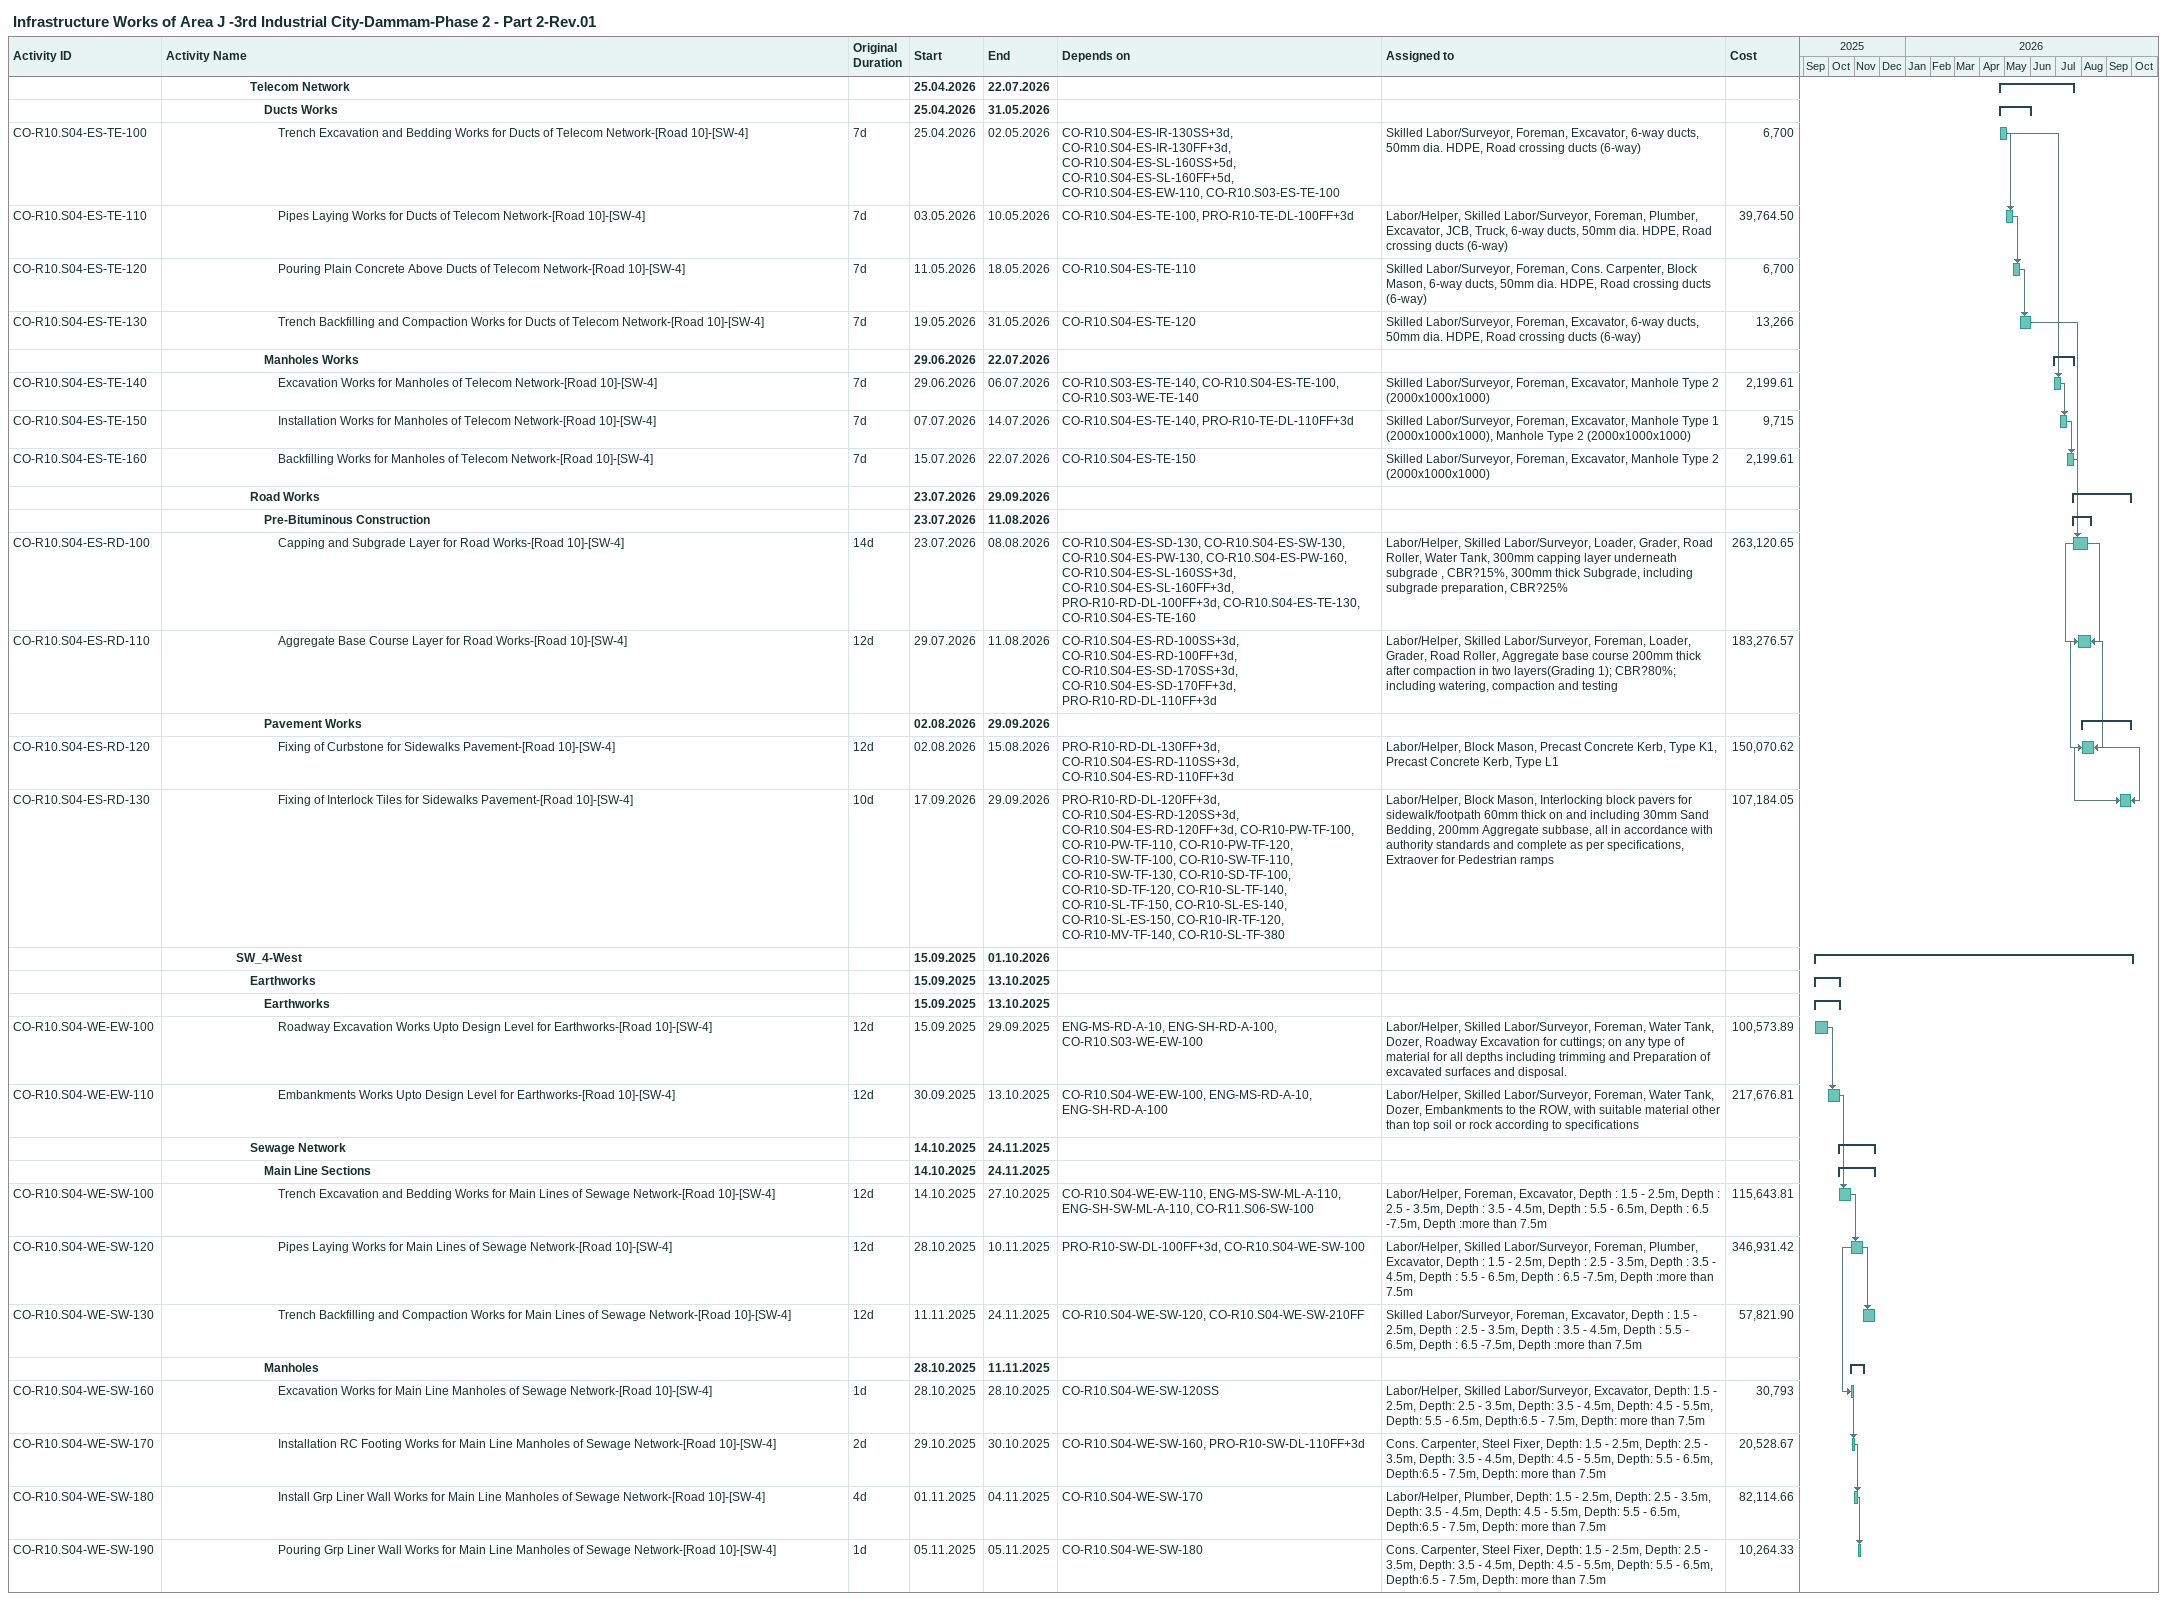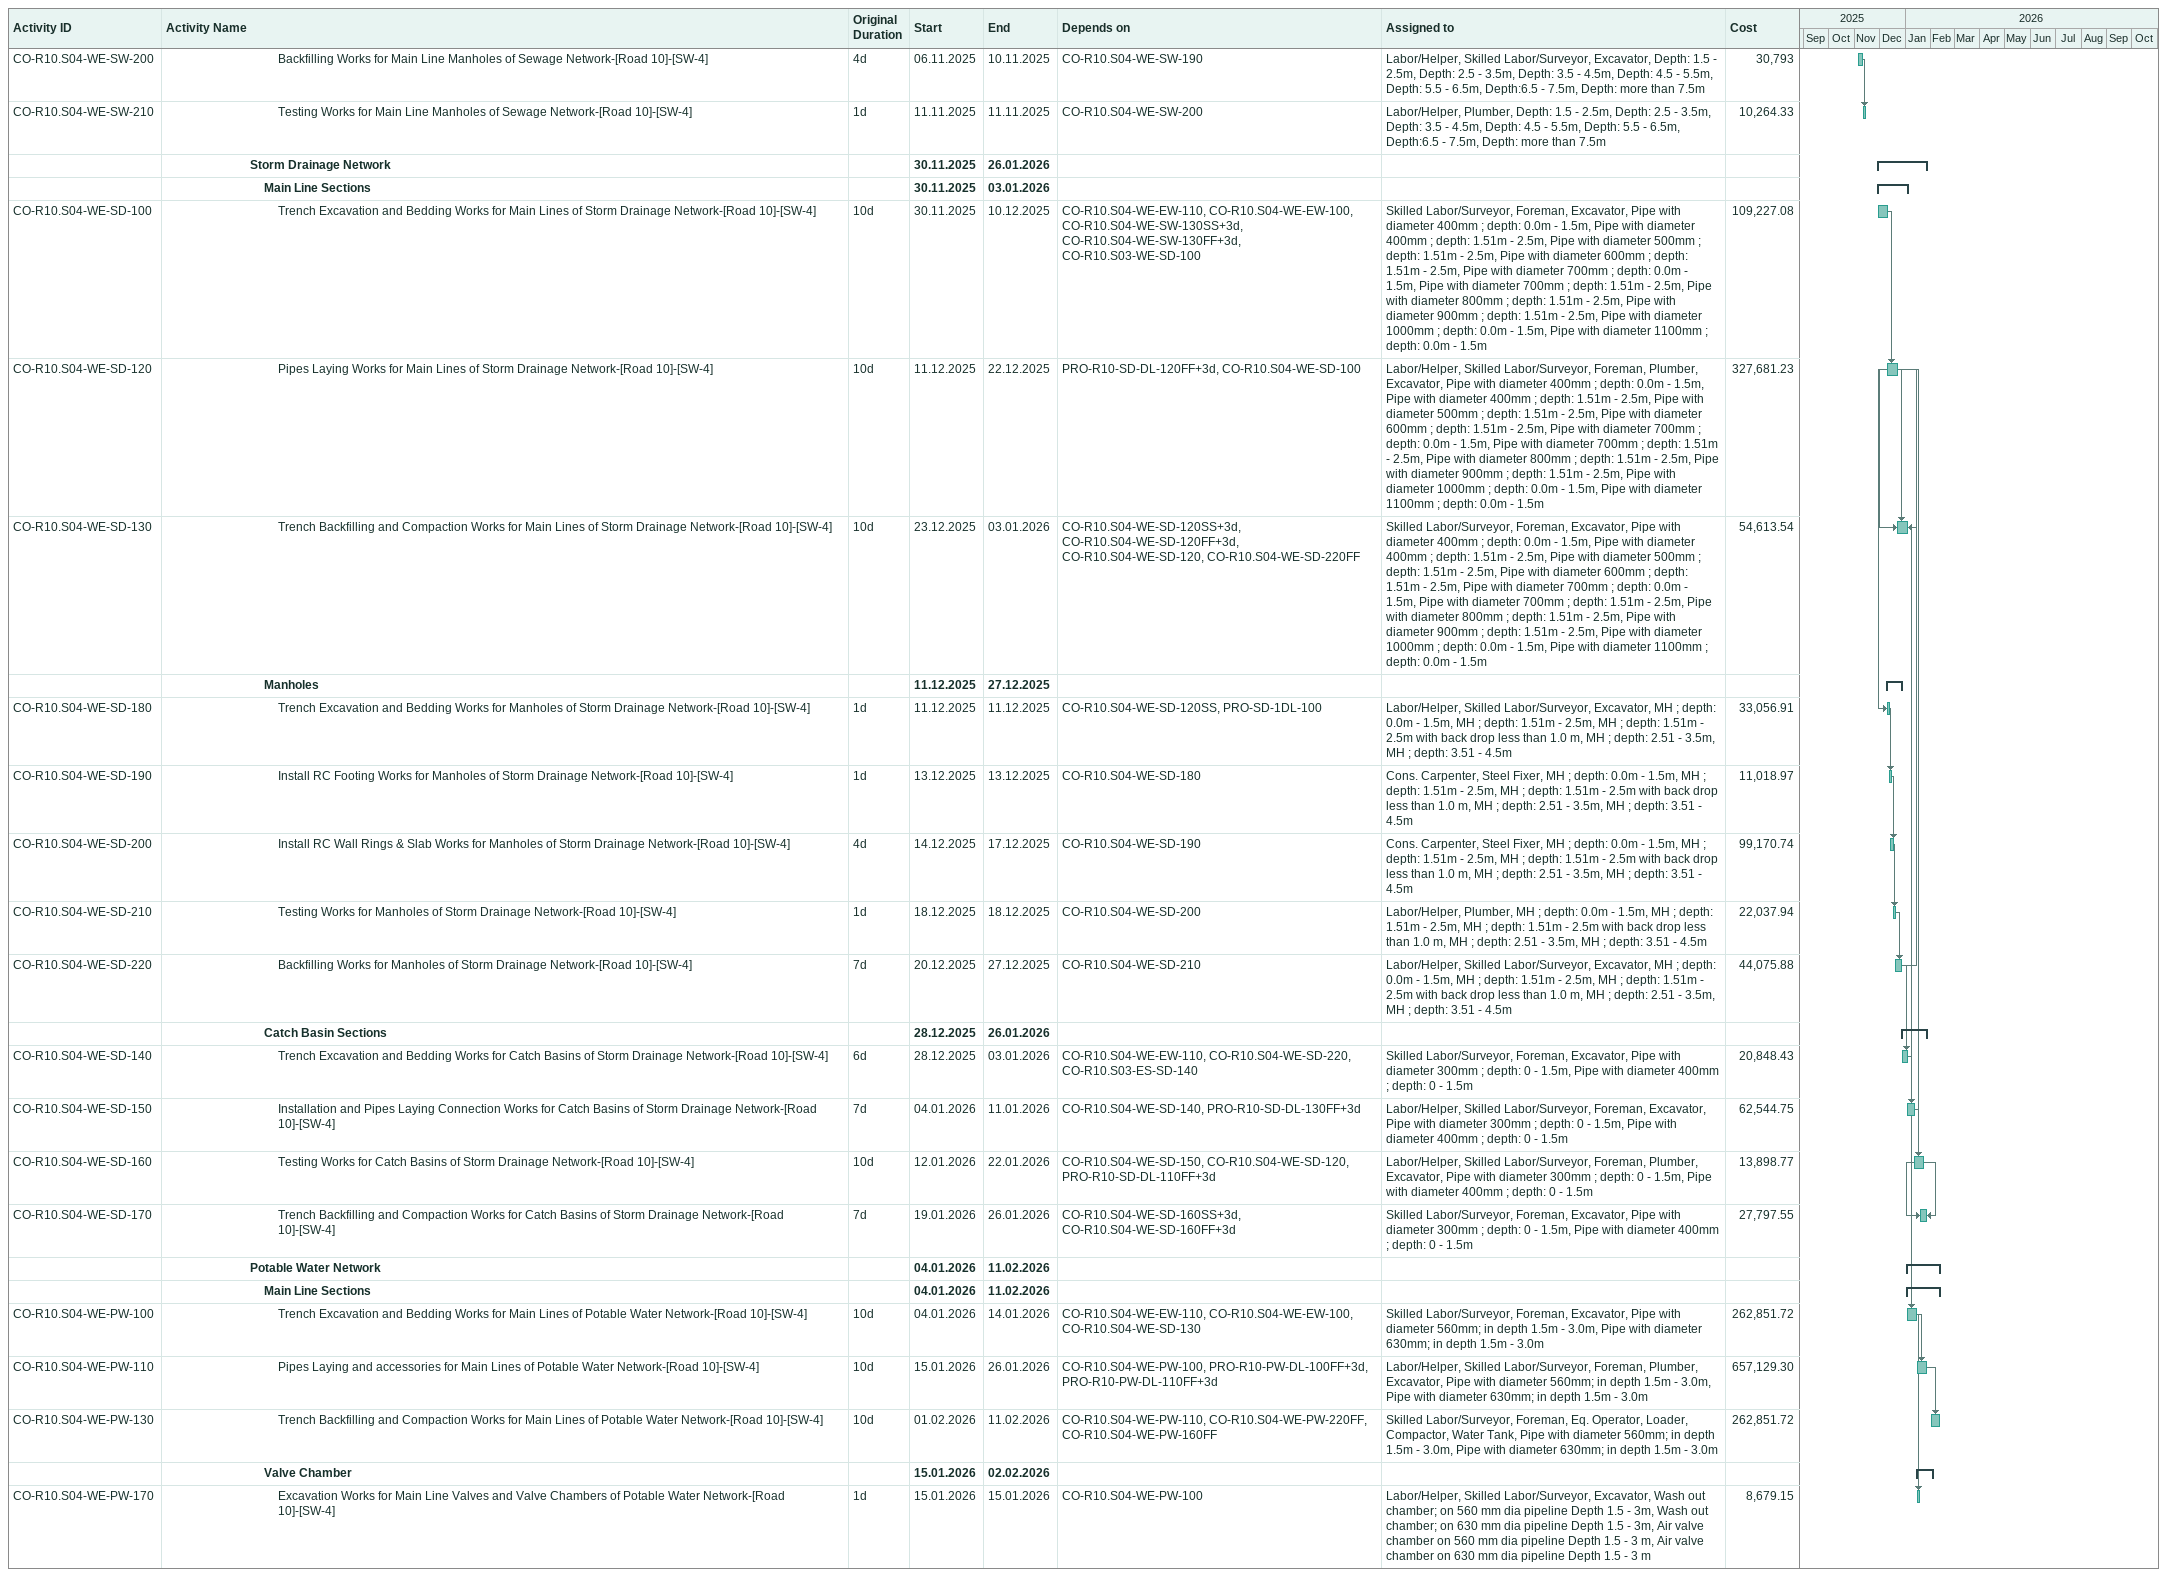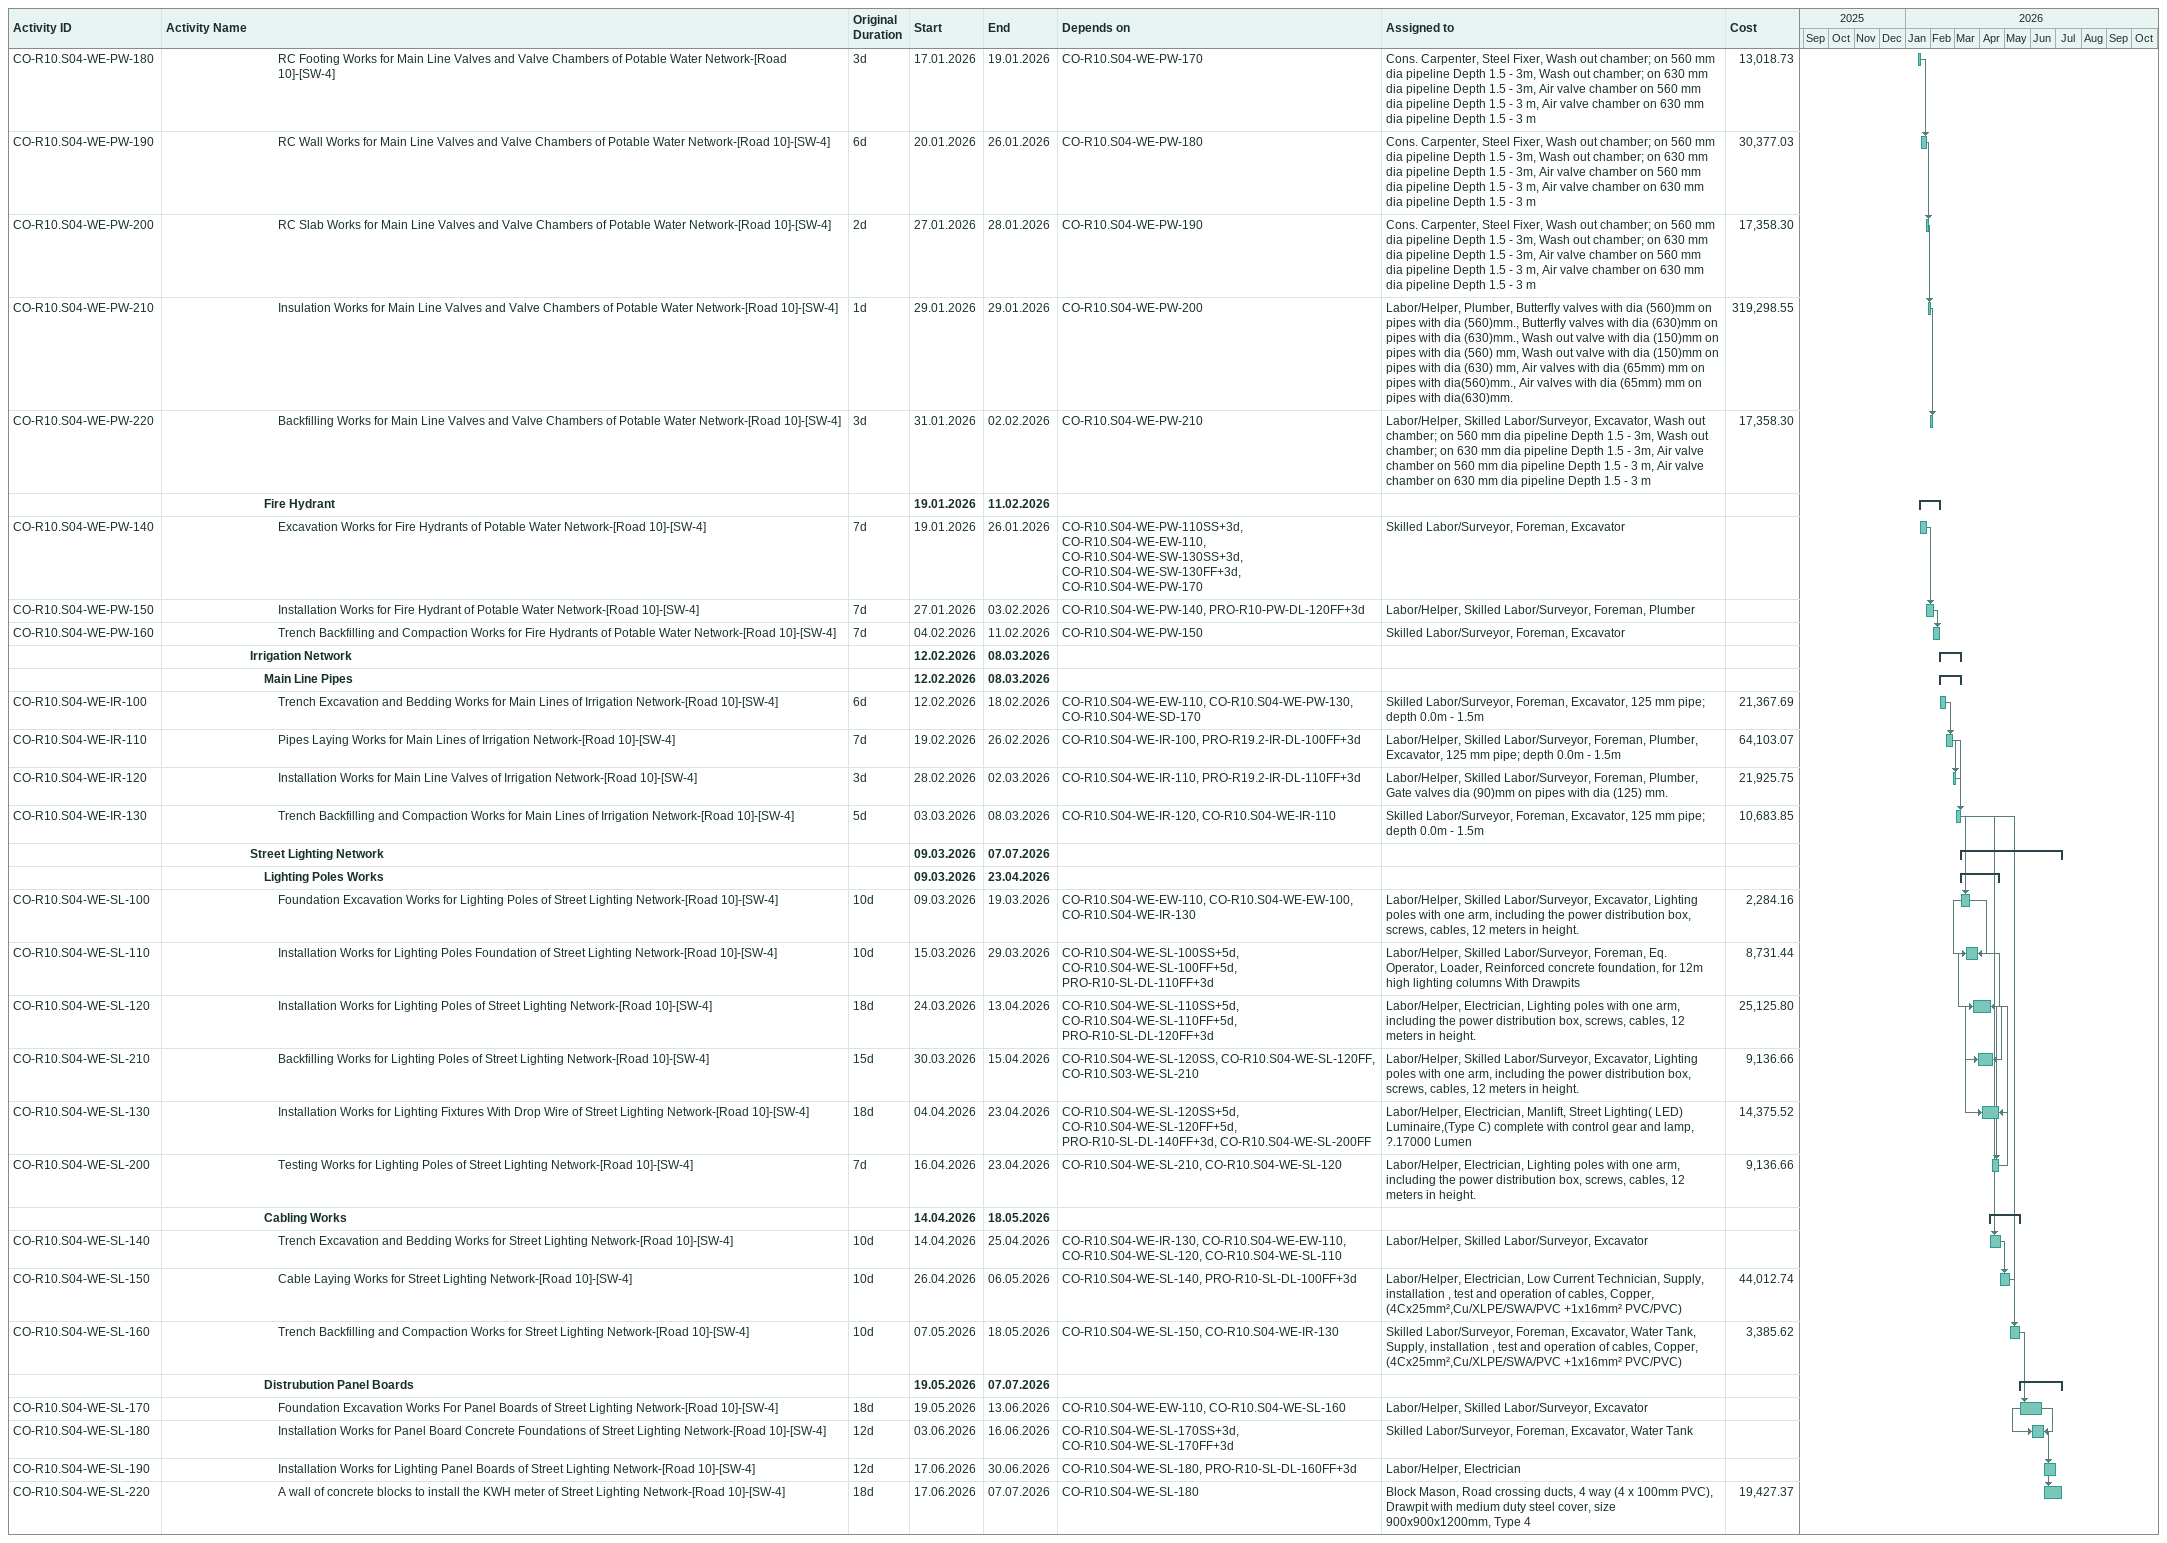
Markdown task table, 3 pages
Infrastructure Works of Area J -3rd Industrial City-Dammam-Phase 2 - Part 2-Rev.01

| ID | Level | Task | Original duration | Start | Finish | Predecessors | Resources | Cost |
|---|---|---|---|---|---|---|---|---|
|  | 7 | **Telecom Network** |  | 2026-04-25 | 2026-07-22 |  |  |  |
|  | 8 | **Ducts Works** |  | 2026-04-25 | 2026-05-31 |  |  |  |
| CO-R10.S04-ES-TE-100 | 9 | Trench Excavation and Bedding Works for Ducts of Telecom Network-[Road 10]-[SW-4] | 7d | 2026-04-25 | 2026-05-02 | CO-R10.S04-ES-IR-130SS+3d, CO-R10.S04-ES-IR-130FF+3d, CO-R10.S04-ES-SL-160SS+5d, CO-R10.S04-ES-SL-160FF+5d, CO-R10.S04-ES-EW-110, CO-R10.S03-ES-TE-100 | Skilled Labor/Surveyor, Foreman, Excavator, 6-way ducts, 50mm dia. HDPE, Road crossing ducts (6-way) | 6700 |
| CO-R10.S04-ES-TE-110 | 9 | Pipes Laying Works for Ducts of Telecom Network-[Road 10]-[SW-4] | 7d | 2026-05-03 | 2026-05-10 | CO-R10.S04-ES-TE-100, PRO-R10-TE-DL-100FF+3d | Labor/Helper, Skilled Labor/Surveyor, Foreman, Plumber, Excavator, JCB, Truck, 6-way ducts, 50mm dia. HDPE, Road crossing ducts (6-way) | 39764.50 |
| CO-R10.S04-ES-TE-120 | 9 | Pouring Plain Concrete Above Ducts of Telecom Network-[Road 10]-[SW-4] | 7d | 2026-05-11 | 2026-05-18 | CO-R10.S04-ES-TE-110 | Skilled Labor/Surveyor, Foreman, Cons. Carpenter, Block Mason, 6-way ducts, 50mm dia. HDPE, Road crossing ducts (6-way) | 6700 |
| CO-R10.S04-ES-TE-130 | 9 | Trench Backfilling and Compaction Works for Ducts of Telecom Network-[Road 10]-[SW-4] | 7d | 2026-05-19 | 2026-05-31 | CO-R10.S04-ES-TE-120 | Skilled Labor/Surveyor, Foreman, Excavator, 6-way ducts, 50mm dia. HDPE, Road crossing ducts (6-way) | 13266 |
|  | 8 | **Manholes Works** |  | 2026-06-29 | 2026-07-22 |  |  |  |
| CO-R10.S04-ES-TE-140 | 9 | Excavation Works for Manholes of Telecom Network-[Road 10]-[SW-4] | 7d | 2026-06-29 | 2026-07-06 | CO-R10.S03-ES-TE-140, CO-R10.S04-ES-TE-100, CO-R10.S03-WE-TE-140 | Skilled Labor/Surveyor, Foreman, Excavator, Manhole Type 2 (2000x1000x1000) | 2199.61 |
| CO-R10.S04-ES-TE-150 | 9 | Installation Works for Manholes of Telecom Network-[Road 10]-[SW-4] | 7d | 2026-07-07 | 2026-07-14 | CO-R10.S04-ES-TE-140, PRO-R10-TE-DL-110FF+3d | Skilled Labor/Surveyor, Foreman, Excavator, Manhole Type 1 (2000x1000x1000), Manhole Type 2 (2000x1000x1000) | 9715 |
| CO-R10.S04-ES-TE-160 | 9 | Backfilling Works for Manholes of Telecom Network-[Road 10]-[SW-4] | 7d | 2026-07-15 | 2026-07-22 | CO-R10.S04-ES-TE-150 | Skilled Labor/Surveyor, Foreman, Excavator, Manhole Type 2 (2000x1000x1000) | 2199.61 |
|  | 7 | **Road Works** |  | 2026-07-23 | 2026-09-29 |  |  |  |
|  | 8 | **Pre-Bituminous Construction** |  | 2026-07-23 | 2026-08-11 |  |  |  |
| CO-R10.S04-ES-RD-100 | 9 | Capping and Subgrade Layer for Road Works-[Road 10]-[SW-4] | 14d | 2026-07-23 | 2026-08-08 | CO-R10.S04-ES-SD-130, CO-R10.S04-ES-SW-130, CO-R10.S04-ES-PW-130, CO-R10.S04-ES-PW-160, CO-R10.S04-ES-SL-160SS+3d, CO-R10.S04-ES-SL-160FF+3d, PRO-R10-RD-DL-100FF+3d, CO-R10.S04-ES-TE-130, CO-R10.S04-ES-TE-160 | Labor/Helper, Skilled Labor/Surveyor, Loader, Grader, Road Roller, Water Tank, 300mm capping layer underneath subgrade , CBR?15%, 300mm thick Subgrade, including subgrade preparation, CBR?25% | 263120.65 |
| CO-R10.S04-ES-RD-110 | 9 | Aggregate Base Course Layer for Road Works-[Road 10]-[SW-4] | 12d | 2026-07-29 | 2026-08-11 | CO-R10.S04-ES-RD-100SS+3d, CO-R10.S04-ES-RD-100FF+3d, CO-R10.S04-ES-SD-170SS+3d, CO-R10.S04-ES-SD-170FF+3d, PRO-R10-RD-DL-110FF+3d | Labor/Helper, Skilled Labor/Surveyor, Foreman, Loader, Grader, Road Roller, Aggregate base course 200mm thick after compaction in two layers(Grading 1); CBR?80%; including watering, compaction and testing | 183276.57 |
|  | 8 | **Pavement Works** |  | 2026-08-02 | 2026-09-29 |  |  |  |
| CO-R10.S04-ES-RD-120 | 9 | Fixing of Curbstone for Sidewalks Pavement-[Road 10]-[SW-4] | 12d | 2026-08-02 | 2026-08-15 | PRO-R10-RD-DL-130FF+3d, CO-R10.S04-ES-RD-110SS+3d, CO-R10.S04-ES-RD-110FF+3d | Labor/Helper, Block Mason, Precast Concrete Kerb, Type K1, Precast Concrete Kerb, Type L1 | 150070.62 |
| CO-R10.S04-ES-RD-130 | 9 | Fixing of Interlock Tiles for Sidewalks Pavement-[Road 10]-[SW-4] | 10d | 2026-09-17 | 2026-09-29 | PRO-R10-RD-DL-120FF+3d, CO-R10.S04-ES-RD-120SS+3d, CO-R10.S04-ES-RD-120FF+3d, CO-R10-PW-TF-100, CO-R10-PW-TF-110, CO-R10-PW-TF-120, CO-R10-SW-TF-100, CO-R10-SW-TF-110, CO-R10-SW-TF-130, CO-R10-SD-TF-100, CO-R10-SD-TF-120, CO-R10-SL-TF-140, CO-R10-SL-TF-150, CO-R10-SL-ES-140, CO-R10-SL-ES-150, CO-R10-IR-TF-120, CO-R10-MV-TF-140, CO-R10-SL-TF-380 | Labor/Helper, Block Mason, Interlocking block pavers for sidewalk/footpath 60mm thick on and including 30mm Sand Bedding, 200mm Aggregate subbase, all in accordance with authority standards and complete as per specifications, Extraover for Pedestrian ramps | 107184.05 |
|  | 6 | **SW_4-West** |  | 2025-09-15 | 2026-10-01 |  |  |  |
|  | 7 | **Earthworks** |  | 2025-09-15 | 2025-10-13 |  |  |  |
|  | 8 | **Earthworks** |  | 2025-09-15 | 2025-10-13 |  |  |  |
| CO-R10.S04-WE-EW-100 | 9 | Roadway Excavation Works Upto Design Level for Earthworks-[Road 10]-[SW-4] | 12d | 2025-09-15 | 2025-09-29 | ENG-MS-RD-A-10, ENG-SH-RD-A-100, CO-R10.S03-WE-EW-100 | Labor/Helper, Skilled Labor/Surveyor, Foreman, Water Tank, Dozer, Roadway Excavation for cuttings; on any type of material for all depths including trimming and Preparation of excavated surfaces and disposal. | 100573.89 |
| CO-R10.S04-WE-EW-110 | 9 | Embankments Works Upto Design Level for Earthworks-[Road 10]-[SW-4] | 12d | 2025-09-30 | 2025-10-13 | CO-R10.S04-WE-EW-100, ENG-MS-RD-A-10, ENG-SH-RD-A-100 | Labor/Helper, Skilled Labor/Surveyor, Foreman, Water Tank, Dozer, Embankments to the ROW, with suitable material other than top soil or rock according to specifications | 217676.81 |
|  | 7 | **Sewage Network** |  | 2025-10-14 | 2025-11-24 |  |  |  |
|  | 8 | **Main Line Sections** |  | 2025-10-14 | 2025-11-24 |  |  |  |
| CO-R10.S04-WE-SW-100 | 9 | Trench Excavation and Bedding Works for Main Lines of Sewage Network-[Road 10]-[SW-4] | 12d | 2025-10-14 | 2025-10-27 | CO-R10.S04-WE-EW-110, ENG-MS-SW-ML-A-110, ENG-SH-SW-ML-A-110, CO-R11.S06-SW-100 | Labor/Helper, Foreman, Excavator, Depth : 1.5 - 2.5m, Depth : 2.5 - 3.5m, Depth : 3.5 - 4.5m, Depth : 5.5 - 6.5m, Depth : 6.5 -7.5m, Depth :more than 7.5m | 115643.81 |
| CO-R10.S04-WE-SW-120 | 9 | Pipes Laying Works for Main Lines of Sewage Network-[Road 10]-[SW-4] | 12d | 2025-10-28 | 2025-11-10 | PRO-R10-SW-DL-100FF+3d, CO-R10.S04-WE-SW-100 | Labor/Helper, Skilled Labor/Surveyor, Foreman, Plumber, Excavator, Depth : 1.5 - 2.5m, Depth : 2.5 - 3.5m, Depth : 3.5 - 4.5m, Depth : 5.5 - 6.5m, Depth : 6.5 -7.5m, Depth :more than 7.5m | 346931.42 |
| CO-R10.S04-WE-SW-130 | 9 | Trench Backfilling and Compaction Works for Main Lines of Sewage Network-[Road 10]-[SW-4] | 12d | 2025-11-11 | 2025-11-24 | CO-R10.S04-WE-SW-120, CO-R10.S04-WE-SW-210FF | Skilled Labor/Surveyor, Foreman, Excavator, Depth : 1.5 - 2.5m, Depth : 2.5 - 3.5m, Depth : 3.5 - 4.5m, Depth : 5.5 - 6.5m, Depth : 6.5 -7.5m, Depth :more than 7.5m | 57821.90 |
|  | 8 | **Manholes** |  | 2025-10-28 | 2025-11-11 |  |  |  |
| CO-R10.S04-WE-SW-160 | 9 | Excavation Works for Main Line Manholes of Sewage Network-[Road 10]-[SW-4] | 1d | 2025-10-28 | 2025-10-28 | CO-R10.S04-WE-SW-120SS | Labor/Helper, Skilled Labor/Surveyor, Excavator, Depth: 1.5 - 2.5m, Depth: 2.5 - 3.5m, Depth: 3.5 - 4.5m, Depth: 4.5 - 5.5m, Depth: 5.5 - 6.5m, Depth:6.5 - 7.5m, Depth: more than 7.5m | 30793 |
| CO-R10.S04-WE-SW-170 | 9 | Installation RC Footing Works for Main Line Manholes of Sewage Network-[Road 10]-[SW-4] | 2d | 2025-10-29 | 2025-10-30 | CO-R10.S04-WE-SW-160, PRO-R10-SW-DL-110FF+3d | Cons. Carpenter, Steel Fixer, Depth: 1.5 - 2.5m, Depth: 2.5 - 3.5m, Depth: 3.5 - 4.5m, Depth: 4.5 - 5.5m, Depth: 5.5 - 6.5m, Depth:6.5 - 7.5m, Depth: more than 7.5m | 20528.67 |
| CO-R10.S04-WE-SW-180 | 9 | Install Grp Liner Wall Works for Main Line Manholes of Sewage Network-[Road 10]-[SW-4] | 4d | 2025-11-01 | 2025-11-04 | CO-R10.S04-WE-SW-170 | Labor/Helper, Plumber, Depth: 1.5 - 2.5m, Depth: 2.5 - 3.5m, Depth: 3.5 - 4.5m, Depth: 4.5 - 5.5m, Depth: 5.5 - 6.5m, Depth:6.5 - 7.5m, Depth: more than 7.5m | 82114.66 |
| CO-R10.S04-WE-SW-190 | 9 | Pouring Grp Liner Wall Works for Main Line Manholes of Sewage Network-[Road 10]-[SW-4] | 1d | 2025-11-05 | 2025-11-05 | CO-R10.S04-WE-SW-180 | Cons. Carpenter, Steel Fixer, Depth: 1.5 - 2.5m, Depth: 2.5 - 3.5m, Depth: 3.5 - 4.5m, Depth: 4.5 - 5.5m, Depth: 5.5 - 6.5m, Depth:6.5 - 7.5m, Depth: more than 7.5m | 10264.33 |
| CO-R10.S04-WE-SW-200 | 9 | Backfilling Works for Main Line Manholes of Sewage Network-[Road 10]-[SW-4] | 4d | 2025-11-06 | 2025-11-10 | CO-R10.S04-WE-SW-190 | Labor/Helper, Skilled Labor/Surveyor, Excavator, Depth: 1.5 - 2.5m, Depth: 2.5 - 3.5m, Depth: 3.5 - 4.5m, Depth: 4.5 - 5.5m, Depth: 5.5 - 6.5m, Depth:6.5 - 7.5m, Depth: more than 7.5m | 30793 |
| CO-R10.S04-WE-SW-210 | 9 | Testing Works for Main Line Manholes of Sewage Network-[Road 10]-[SW-4] | 1d | 2025-11-11 | 2025-11-11 | CO-R10.S04-WE-SW-200 | Labor/Helper, Plumber, Depth: 1.5 - 2.5m, Depth: 2.5 - 3.5m, Depth: 3.5 - 4.5m, Depth: 4.5 - 5.5m, Depth: 5.5 - 6.5m, Depth:6.5 - 7.5m, Depth: more than 7.5m | 10264.33 |
|  | 7 | **Storm Drainage Network** |  | 2025-11-30 | 2026-01-26 |  |  |  |
|  | 8 | **Main Line Sections** |  | 2025-11-30 | 2026-01-03 |  |  |  |
| CO-R10.S04-WE-SD-100 | 9 | Trench Excavation and Bedding Works for Main Lines of Storm Drainage Network-[Road 10]-[SW-4] | 10d | 2025-11-30 | 2025-12-10 | CO-R10.S04-WE-EW-110, CO-R10.S04-WE-EW-100, CO-R10.S04-WE-SW-130SS+3d, CO-R10.S04-WE-SW-130FF+3d, CO-R10.S03-WE-SD-100 | Skilled Labor/Surveyor, Foreman, Excavator, Pipe with diameter 400mm ; depth: 0.0m - 1.5m, Pipe with diameter 400mm ; depth: 1.51m - 2.5m, Pipe with diameter 500mm ; depth: 1.51m - 2.5m, Pipe with diameter 600mm ; depth: 1.51m - 2.5m, Pipe with diameter 700mm ; depth: 0.0m - 1.5m, Pipe with diameter 700mm ; depth: 1.51m - 2.5m, Pipe with diameter 800mm ; depth: 1.51m - 2.5m, Pipe with diameter 900mm ; depth: 1.51m - 2.5m, Pipe with diameter 1000mm ; depth: 0.0m - 1.5m, Pipe with diameter 1100mm ; depth: 0.0m - 1.5m | 109227.08 |
| CO-R10.S04-WE-SD-120 | 9 | Pipes Laying Works for Main Lines of Storm Drainage Network-[Road 10]-[SW-4] | 10d | 2025-12-11 | 2025-12-22 | PRO-R10-SD-DL-120FF+3d, CO-R10.S04-WE-SD-100 | Labor/Helper, Skilled Labor/Surveyor, Foreman, Plumber, Excavator, Pipe with diameter 400mm ; depth: 0.0m - 1.5m, Pipe with diameter 400mm ; depth: 1.51m - 2.5m, Pipe with diameter 500mm ; depth: 1.51m - 2.5m, Pipe with diameter 600mm ; depth: 1.51m - 2.5m, Pipe with diameter 700mm ; depth: 0.0m - 1.5m, Pipe with diameter 700mm ; depth: 1.51m - 2.5m, Pipe with diameter 800mm ; depth: 1.51m - 2.5m, Pipe with diameter 900mm ; depth: 1.51m - 2.5m, Pipe with diameter 1000mm ; depth: 0.0m - 1.5m, Pipe with diameter 1100mm ; depth: 0.0m - 1.5m | 327681.23 |
| CO-R10.S04-WE-SD-130 | 9 | Trench Backfilling and Compaction Works for Main Lines of Storm Drainage Network-[Road 10]-[SW-4] | 10d | 2025-12-23 | 2026-01-03 | CO-R10.S04-WE-SD-120SS+3d, CO-R10.S04-WE-SD-120FF+3d, CO-R10.S04-WE-SD-120, CO-R10.S04-WE-SD-220FF | Skilled Labor/Surveyor, Foreman, Excavator, Pipe with diameter 400mm ; depth: 0.0m - 1.5m, Pipe with diameter 400mm ; depth: 1.51m - 2.5m, Pipe with diameter 500mm ; depth: 1.51m - 2.5m, Pipe with diameter 600mm ; depth: 1.51m - 2.5m, Pipe with diameter 700mm ; depth: 0.0m - 1.5m, Pipe with diameter 700mm ; depth: 1.51m - 2.5m, Pipe with diameter 800mm ; depth: 1.51m - 2.5m, Pipe with diameter 900mm ; depth: 1.51m - 2.5m, Pipe with diameter 1000mm ; depth: 0.0m - 1.5m, Pipe with diameter 1100mm ; depth: 0.0m - 1.5m | 54613.54 |
|  | 8 | **Manholes** |  | 2025-12-11 | 2025-12-27 |  |  |  |
| CO-R10.S04-WE-SD-180 | 9 | Trench Excavation and Bedding Works for Manholes of Storm Drainage Network-[Road 10]-[SW-4] | 1d | 2025-12-11 | 2025-12-11 | CO-R10.S04-WE-SD-120SS, PRO-SD-1DL-100 | Labor/Helper, Skilled Labor/Surveyor, Excavator, MH ; depth: 0.0m - 1.5m, MH ; depth: 1.51m - 2.5m, MH ; depth: 1.51m - 2.5m with back drop less than 1.0 m, MH ; depth: 2.51 - 3.5m, MH ; depth: 3.51 - 4.5m | 33056.91 |
| CO-R10.S04-WE-SD-190 | 9 | Install RC Footing Works for Manholes of Storm Drainage Network-[Road 10]-[SW-4] | 1d | 2025-12-13 | 2025-12-13 | CO-R10.S04-WE-SD-180 | Cons. Carpenter, Steel Fixer, MH ; depth: 0.0m - 1.5m, MH ; depth: 1.51m - 2.5m, MH ; depth: 1.51m - 2.5m with back drop less than 1.0 m, MH ; depth: 2.51 - 3.5m, MH ; depth: 3.51 - 4.5m | 11018.97 |
| CO-R10.S04-WE-SD-200 | 9 | Install RC Wall Rings & Slab Works for Manholes of Storm Drainage Network-[Road 10]-[SW-4] | 4d | 2025-12-14 | 2025-12-17 | CO-R10.S04-WE-SD-190 | Cons. Carpenter, Steel Fixer, MH ; depth: 0.0m - 1.5m, MH ; depth: 1.51m - 2.5m, MH ; depth: 1.51m - 2.5m with back drop less than 1.0 m, MH ; depth: 2.51 - 3.5m, MH ; depth: 3.51 - 4.5m | 99170.74 |
| CO-R10.S04-WE-SD-210 | 9 | Testing Works for Manholes of Storm Drainage Network-[Road 10]-[SW-4] | 1d | 2025-12-18 | 2025-12-18 | CO-R10.S04-WE-SD-200 | Labor/Helper, Plumber, MH ; depth: 0.0m - 1.5m, MH ; depth: 1.51m - 2.5m, MH ; depth: 1.51m - 2.5m with back drop less than 1.0 m, MH ; depth: 2.51 - 3.5m, MH ; depth: 3.51 - 4.5m | 22037.94 |
| CO-R10.S04-WE-SD-220 | 9 | Backfilling Works for Manholes of Storm Drainage Network-[Road 10]-[SW-4] | 7d | 2025-12-20 | 2025-12-27 | CO-R10.S04-WE-SD-210 | Labor/Helper, Skilled Labor/Surveyor, Excavator, MH ; depth: 0.0m - 1.5m, MH ; depth: 1.51m - 2.5m, MH ; depth: 1.51m - 2.5m with back drop less than 1.0 m, MH ; depth: 2.51 - 3.5m, MH ; depth: 3.51 - 4.5m | 44075.88 |
|  | 8 | **Catch Basin Sections** |  | 2025-12-28 | 2026-01-26 |  |  |  |
| CO-R10.S04-WE-SD-140 | 9 | Trench Excavation and Bedding Works for Catch Basins of Storm Drainage Network-[Road 10]-[SW-4] | 6d | 2025-12-28 | 2026-01-03 | CO-R10.S04-WE-EW-110, CO-R10.S04-WE-SD-220, CO-R10.S03-ES-SD-140 | Skilled Labor/Surveyor, Foreman, Excavator, Pipe with diameter 300mm ; depth: 0 - 1.5m, Pipe with diameter 400mm ; depth: 0 - 1.5m | 20848.43 |
| CO-R10.S04-WE-SD-150 | 9 | Installation and Pipes Laying Connection Works for Catch Basins of Storm Drainage Network-[Road 10]-[SW-4] | 7d | 2026-01-04 | 2026-01-11 | CO-R10.S04-WE-SD-140, PRO-R10-SD-DL-130FF+3d | Labor/Helper, Skilled Labor/Surveyor, Foreman, Excavator, Pipe with diameter 300mm ; depth: 0 - 1.5m, Pipe with diameter 400mm ; depth: 0 - 1.5m | 62544.75 |
| CO-R10.S04-WE-SD-160 | 9 | Testing Works for Catch Basins of Storm Drainage Network-[Road 10]-[SW-4] | 10d | 2026-01-12 | 2026-01-22 | CO-R10.S04-WE-SD-150, CO-R10.S04-WE-SD-120, PRO-R10-SD-DL-110FF+3d | Labor/Helper, Skilled Labor/Surveyor, Foreman, Plumber, Excavator, Pipe with diameter 300mm ; depth: 0 - 1.5m, Pipe with diameter 400mm ; depth: 0 - 1.5m | 13898.77 |
| CO-R10.S04-WE-SD-170 | 9 | Trench Backfilling and Compaction Works for Catch Basins of Storm Drainage Network-[Road 10]-[SW-4] | 7d | 2026-01-19 | 2026-01-26 | CO-R10.S04-WE-SD-160SS+3d, CO-R10.S04-WE-SD-160FF+3d | Skilled Labor/Surveyor, Foreman, Excavator, Pipe with diameter 300mm ; depth: 0 - 1.5m, Pipe with diameter 400mm ; depth: 0 - 1.5m | 27797.55 |
|  | 7 | **Potable Water Network** |  | 2026-01-04 | 2026-02-11 |  |  |  |
|  | 8 | **Main Line Sections** |  | 2026-01-04 | 2026-02-11 |  |  |  |
| CO-R10.S04-WE-PW-100 | 9 | Trench Excavation and Bedding Works for Main Lines of Potable Water Network-[Road 10]-[SW-4] | 10d | 2026-01-04 | 2026-01-14 | CO-R10.S04-WE-EW-110, CO-R10.S04-WE-EW-100, CO-R10.S04-WE-SD-130 | Skilled Labor/Surveyor, Foreman, Excavator, Pipe with diameter 560mm; in depth 1.5m - 3.0m, Pipe with diameter 630mm; in depth 1.5m - 3.0m | 262851.72 |
| CO-R10.S04-WE-PW-110 | 9 | Pipes Laying and accessories for Main Lines of Potable Water Network-[Road 10]-[SW-4] | 10d | 2026-01-15 | 2026-01-26 | CO-R10.S04-WE-PW-100, PRO-R10-PW-DL-100FF+3d, PRO-R10-PW-DL-110FF+3d | Labor/Helper, Skilled Labor/Surveyor, Foreman, Plumber, Excavator, Pipe with diameter 560mm; in depth 1.5m - 3.0m, Pipe with diameter 630mm; in depth 1.5m - 3.0m | 657129.30 |
| CO-R10.S04-WE-PW-130 | 9 | Trench Backfilling and Compaction Works for Main Lines of Potable Water Network-[Road 10]-[SW-4] | 10d | 2026-02-01 | 2026-02-11 | CO-R10.S04-WE-PW-110, CO-R10.S04-WE-PW-220FF, CO-R10.S04-WE-PW-160FF | Skilled Labor/Surveyor, Foreman, Eq. Operator, Loader, Compactor, Water Tank, Pipe with diameter 560mm; in depth 1.5m - 3.0m, Pipe with diameter 630mm; in depth 1.5m - 3.0m | 262851.72 |
|  | 8 | **Valve Chamber** |  | 2026-01-15 | 2026-02-02 |  |  |  |
| CO-R10.S04-WE-PW-170 | 9 | Excavation Works for Main Line Valves and Valve Chambers of Potable Water Network-[Road 10]-[SW-4] | 1d | 2026-01-15 | 2026-01-15 | CO-R10.S04-WE-PW-100 | Labor/Helper, Skilled Labor/Surveyor, Excavator, Wash out chamber; on 560 mm dia pipeline Depth 1.5 - 3m, Wash out chamber; on 630 mm dia pipeline Depth 1.5 - 3m, Air valve chamber on 560 mm dia pipeline Depth 1.5 - 3 m, Air valve chamber on 630 mm dia pipeline Depth 1.5 - 3 m | 8679.15 |
| CO-R10.S04-WE-PW-180 | 9 | RC Footing Works for Main Line Valves and Valve Chambers of Potable Water Network-[Road 10]-[SW-4] | 3d | 2026-01-17 | 2026-01-19 | CO-R10.S04-WE-PW-170 | Cons. Carpenter, Steel Fixer, Wash out chamber; on 560 mm dia pipeline Depth 1.5 - 3m, Wash out chamber; on 630 mm dia pipeline Depth 1.5 - 3m, Air valve chamber on 560 mm dia pipeline Depth 1.5 - 3 m, Air valve chamber on 630 mm dia pipeline Depth 1.5 - 3 m | 13018.73 |
| CO-R10.S04-WE-PW-190 | 9 | RC Wall Works for Main Line Valves and Valve Chambers of Potable Water Network-[Road 10]-[SW-4] | 6d | 2026-01-20 | 2026-01-26 | CO-R10.S04-WE-PW-180 | Cons. Carpenter, Steel Fixer, Wash out chamber; on 560 mm dia pipeline Depth 1.5 - 3m, Wash out chamber; on 630 mm dia pipeline Depth 1.5 - 3m, Air valve chamber on 560 mm dia pipeline Depth 1.5 - 3 m, Air valve chamber on 630 mm dia pipeline Depth 1.5 - 3 m | 30377.03 |
| CO-R10.S04-WE-PW-200 | 9 | RC Slab Works for Main Line Valves and Valve Chambers of Potable Water Network-[Road 10]-[SW-4] | 2d | 2026-01-27 | 2026-01-28 | CO-R10.S04-WE-PW-190 | Cons. Carpenter, Steel Fixer, Wash out chamber; on 560 mm dia pipeline Depth 1.5 - 3m, Wash out chamber; on 630 mm dia pipeline Depth 1.5 - 3m, Air valve chamber on 560 mm dia pipeline Depth 1.5 - 3 m, Air valve chamber on 630 mm dia pipeline Depth 1.5 - 3 m | 17358.30 |
| CO-R10.S04-WE-PW-210 | 9 | Insulation Works for Main Line Valves and Valve Chambers of Potable Water Network-[Road 10]-[SW-4] | 1d | 2026-01-29 | 2026-01-29 | CO-R10.S04-WE-PW-200 | Labor/Helper, Plumber, Butterfly valves with dia (560)mm on pipes with dia (560)mm., Butterfly valves with dia (630)mm on pipes with dia (630)mm., Wash out valve with dia (150)mm on pipes with dia (560) mm, Wash out valve with dia (150)mm on pipes with dia (630) mm, Air valves with dia (65mm) mm on pipes with dia(560)mm., Air valves with dia (65mm) mm on pipes with dia(630)mm. | 319298.55 |
| CO-R10.S04-WE-PW-220 | 9 | Backfilling Works for Main Line Valves and Valve Chambers of Potable Water Network-[Road 10]-[SW-4] | 3d | 2026-01-31 | 2026-02-02 | CO-R10.S04-WE-PW-210 | Labor/Helper, Skilled Labor/Surveyor, Excavator, Wash out chamber; on 560 mm dia pipeline Depth 1.5 - 3m, Wash out chamber; on 630 mm dia pipeline Depth 1.5 - 3m, Air valve chamber on 560 mm dia pipeline Depth 1.5 - 3 m, Air valve chamber on 630 mm dia pipeline Depth 1.5 - 3 m | 17358.30 |
|  | 8 | **Fire Hydrant** |  | 2026-01-19 | 2026-02-11 |  |  |  |
| CO-R10.S04-WE-PW-140 | 9 | Excavation Works for Fire Hydrants of Potable Water Network-[Road 10]-[SW-4] | 7d | 2026-01-19 | 2026-01-26 | CO-R10.S04-WE-PW-110SS+3d, CO-R10.S04-WE-EW-110, CO-R10.S04-WE-SW-130SS+3d, CO-R10.S04-WE-SW-130FF+3d, CO-R10.S04-WE-PW-170 | Skilled Labor/Surveyor, Foreman, Excavator |  |
| CO-R10.S04-WE-PW-150 | 9 | Installation Works for Fire Hydrant of Potable Water Network-[Road 10]-[SW-4] | 7d | 2026-01-27 | 2026-02-03 | CO-R10.S04-WE-PW-140, PRO-R10-PW-DL-120FF+3d | Labor/Helper, Skilled Labor/Surveyor, Foreman, Plumber |  |
| CO-R10.S04-WE-PW-160 | 9 | Trench Backfilling and Compaction Works for Fire Hydrants of Potable Water Network-[Road 10]-[SW-4] | 7d | 2026-02-04 | 2026-02-11 | CO-R10.S04-WE-PW-150 | Skilled Labor/Surveyor, Foreman, Excavator |  |
|  | 7 | **Irrigation Network** |  | 2026-02-12 | 2026-03-08 |  |  |  |
|  | 8 | **Main Line Pipes** |  | 2026-02-12 | 2026-03-08 |  |  |  |
| CO-R10.S04-WE-IR-100 | 9 | Trench Excavation and Bedding Works for Main Lines of Irrigation Network-[Road 10]-[SW-4] | 6d | 2026-02-12 | 2026-02-18 | CO-R10.S04-WE-EW-110, CO-R10.S04-WE-PW-130, CO-R10.S04-WE-SD-170 | Skilled Labor/Surveyor, Foreman, Excavator, 125 mm pipe; depth 0.0m - 1.5m | 21367.69 |
| CO-R10.S04-WE-IR-110 | 9 | Pipes Laying Works for Main Lines of Irrigation Network-[Road 10]-[SW-4] | 7d | 2026-02-19 | 2026-02-26 | CO-R10.S04-WE-IR-100, PRO-R19.2-IR-DL-100FF+3d | Labor/Helper, Skilled Labor/Surveyor, Foreman, Plumber, Excavator, 125 mm pipe; depth 0.0m - 1.5m | 64103.07 |
| CO-R10.S04-WE-IR-120 | 9 | Installation Works for Main Line Valves of Irrigation Network-[Road 10]-[SW-4] | 3d | 2026-02-28 | 2026-03-02 | CO-R10.S04-WE-IR-110, PRO-R19.2-IR-DL-110FF+3d | Labor/Helper, Skilled Labor/Surveyor, Foreman, Plumber, Gate valves dia (90)mm on pipes with dia (125) mm. | 21925.75 |
| CO-R10.S04-WE-IR-130 | 9 | Trench Backfilling and Compaction Works for Main Lines of Irrigation Network-[Road 10]-[SW-4] | 5d | 2026-03-03 | 2026-03-08 | CO-R10.S04-WE-IR-120, CO-R10.S04-WE-IR-110 | Skilled Labor/Surveyor, Foreman, Excavator, 125 mm pipe; depth 0.0m - 1.5m | 10683.85 |
|  | 7 | **Street Lighting Network** |  | 2026-03-09 | 2026-07-07 |  |  |  |
|  | 8 | **Lighting Poles Works** |  | 2026-03-09 | 2026-04-23 |  |  |  |
| CO-R10.S04-WE-SL-100 | 9 | Foundation Excavation Works for Lighting Poles of Street Lighting Network-[Road 10]-[SW-4] | 10d | 2026-03-09 | 2026-03-19 | CO-R10.S04-WE-EW-110, CO-R10.S04-WE-EW-100, CO-R10.S04-WE-IR-130 | Labor/Helper, Skilled Labor/Surveyor, Excavator, Lighting poles with one arm, including the power distribution box, screws, cables, 12 meters in height. | 2284.16 |
| CO-R10.S04-WE-SL-110 | 9 | Installation Works for Lighting Poles Foundation of Street Lighting Network-[Road 10]-[SW-4] | 10d | 2026-03-15 | 2026-03-29 | CO-R10.S04-WE-SL-100SS+5d, CO-R10.S04-WE-SL-100FF+5d, PRO-R10-SL-DL-110FF+3d | Labor/Helper, Skilled Labor/Surveyor, Foreman, Eq. Operator, Loader, Reinforced concrete foundation, for 12m high lighting columns With Drawpits | 8731.44 |
| CO-R10.S04-WE-SL-120 | 9 | Installation Works for Lighting Poles of Street Lighting Network-[Road 10]-[SW-4] | 18d | 2026-03-24 | 2026-04-13 | CO-R10.S04-WE-SL-110SS+5d, CO-R10.S04-WE-SL-110FF+5d, PRO-R10-SL-DL-120FF+3d | Labor/Helper, Electrician, Lighting poles with one arm, including the power distribution box, screws, cables, 12 meters in height. | 25125.80 |
| CO-R10.S04-WE-SL-210 | 9 | Backfilling Works for Lighting Poles of Street Lighting Network-[Road 10]-[SW-4] | 15d | 2026-03-30 | 2026-04-15 | CO-R10.S04-WE-SL-120SS, CO-R10.S04-WE-SL-120FF, CO-R10.S03-WE-SL-210 | Labor/Helper, Skilled Labor/Surveyor, Excavator, Lighting poles with one arm, including the power distribution box, screws, cables, 12 meters in height. | 9136.66 |
| CO-R10.S04-WE-SL-130 | 9 | Installation Works for Lighting Fixtures With Drop Wire of Street Lighting Network-[Road 10]-[SW-4] | 18d | 2026-04-04 | 2026-04-23 | CO-R10.S04-WE-SL-120SS+5d, CO-R10.S04-WE-SL-120FF+5d, PRO-R10-SL-DL-140FF+3d, CO-R10.S04-WE-SL-200FF | Labor/Helper, Electrician, Manlift, Street Lighting( LED) Luminaire,(Type C) complete with control gear and lamp, ?.17000 Lumen | 14375.52 |
| CO-R10.S04-WE-SL-200 | 9 | Testing Works for Lighting Poles of Street Lighting Network-[Road 10]-[SW-4] | 7d | 2026-04-16 | 2026-04-23 | CO-R10.S04-WE-SL-210, CO-R10.S04-WE-SL-120 | Labor/Helper, Electrician, Lighting poles with one arm, including the power distribution box, screws, cables, 12 meters in height. | 9136.66 |
|  | 8 | **Cabling Works** |  | 2026-04-14 | 2026-05-18 |  |  |  |
| CO-R10.S04-WE-SL-140 | 9 | Trench Excavation and Bedding Works for Street Lighting Network-[Road 10]-[SW-4] | 10d | 2026-04-14 | 2026-04-25 | CO-R10.S04-WE-IR-130, CO-R10.S04-WE-EW-110, CO-R10.S04-WE-SL-120, CO-R10.S04-WE-SL-110 | Labor/Helper, Skilled Labor/Surveyor, Excavator |  |
| CO-R10.S04-WE-SL-150 | 9 | Cable Laying Works for Street Lighting Network-[Road 10]-[SW-4] | 10d | 2026-04-26 | 2026-05-06 | CO-R10.S04-WE-SL-140, PRO-R10-SL-DL-100FF+3d | Labor/Helper, Electrician, Low Current Technician, Supply, installation , test and operation of cables, Copper, (4Cx25mm²,Cu/XLPE/SWA/PVC +1x16mm² PVC/PVC) | 44012.74 |
| CO-R10.S04-WE-SL-160 | 9 | Trench Backfilling and Compaction Works for Street Lighting Network-[Road 10]-[SW-4] | 10d | 2026-05-07 | 2026-05-18 | CO-R10.S04-WE-SL-150, CO-R10.S04-WE-IR-130 | Skilled Labor/Surveyor, Foreman, Excavator, Water Tank, Supply, installation , test and operation of cables, Copper, (4Cx25mm²,Cu/XLPE/SWA/PVC +1x16mm² PVC/PVC) | 3385.62 |
|  | 8 | **Distrubution Panel Boards** |  | 2026-05-19 | 2026-07-07 |  |  |  |
| CO-R10.S04-WE-SL-170 | 9 | Foundation Excavation Works For Panel Boards of Street Lighting Network-[Road 10]-[SW-4] | 18d | 2026-05-19 | 2026-06-13 | CO-R10.S04-WE-EW-110, CO-R10.S04-WE-SL-160 | Labor/Helper, Skilled Labor/Surveyor, Excavator |  |
| CO-R10.S04-WE-SL-180 | 9 | Installation Works for Panel Board Concrete Foundations of Street Lighting Network-[Road 10]-[SW-4] | 12d | 2026-06-03 | 2026-06-16 | CO-R10.S04-WE-SL-170SS+3d, CO-R10.S04-WE-SL-170FF+3d | Skilled Labor/Surveyor, Foreman, Excavator, Water Tank |  |
| CO-R10.S04-WE-SL-190 | 9 | Installation Works for Lighting Panel Boards of Street Lighting Network-[Road 10]-[SW-4] | 12d | 2026-06-17 | 2026-06-30 | CO-R10.S04-WE-SL-180, PRO-R10-SL-DL-160FF+3d | Labor/Helper, Electrician |  |
| CO-R10.S04-WE-SL-220 | 9 | A wall of concrete blocks to install the KWH meter of Street Lighting Network-[Road 10]-[SW-4] | 18d | 2026-06-17 | 2026-07-07 | CO-R10.S04-WE-SL-180 | Block Mason, Road crossing ducts, 4 way (4 x 100mm PVC), Drawpit with medium duty steel cover, size 900x900x1200mm, Type 4 | 19427.37 |
